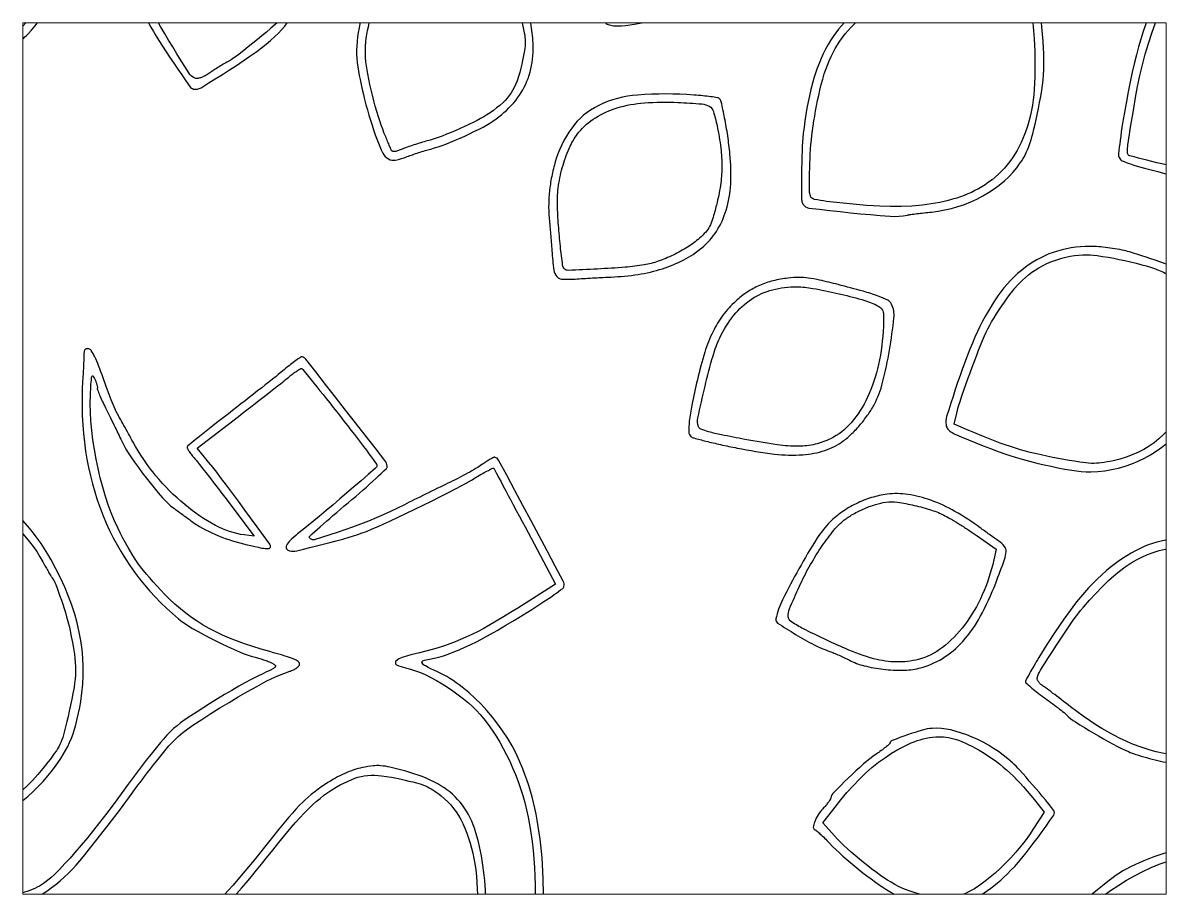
# Paper-space layout 'ceco.net' of a CAD drawing. Header units: millimetres. Extents: x 27 to 240, y 20 to 183.
# The model-space entities are those that its viewports show. They can reach past a viewport. Long polylines and large blocks are cut down to what shows.
import ezdxf

# ---------------------------------------------------------------- set-up
doc = ezdxf.new("R2010")
doc.units = ezdxf.units.MM
doc.layers.add('ceco.net 551 - Om symbols', color=7, linetype='Continuous')

msp = doc.modelspace()

# ---------------------------------------------------------------- linework, layer by layer
at = {"layer": 'ceco.net 551 - Om symbols'}
for points in [[(209.6, 326.31, 0.006447), (213.22, 310.8, 0.285496), (215.51, 308.58, 0.091717), (221.4, 308.38, 0.009792), (234.96, 310.7, 0.013058), (248.94, 313.76, 0.028362)], [(230.13, 312.94, -0.009146), (221.17, 311.51, -0.147569), (218.18, 311.97, -0.198327)], [(-4.12, 300.25, -0.001234), (-1.52, 302.96, -0.001817), (0.78, 305.33, 0.036476), (5.69, 311.15, 0.025338), (10.39, 318.37, 0.025651)], [(42.19, 316.34, 0.038196), (45.26, 309.4, 0.018159), (49.06, 302.9, 0.007683), (54.6, 294.46, 0.002424), (60.51, 285.85, 0.18946), (61.86, 284.94, 0.19342), (64.71, 285.42, 0.005773), (75.16, 291.98, 0.012174), (85.25, 298.81, 0.032766), (91.95, 304.29, 0.043137), (96.73, 309.59, 0.038115), (100.75, 315.85, 0.039667)], [(95.19, 311.93, -0.040418), (92.08, 308.77, -0.006525), (85.49, 303.22, -0.006907), (78.74, 297.83, -0.034131), (74.7, 295.12, 0.005175), (72.91, 294.06, 0.003579), (70.89, 292.82, 0.003609), (68.98, 291.6, 0.007389), (67.5, 290.62, -0.030178), (66.19, 289.83, -0.03192), (64.81, 289.22, -0.033709), (63.57, 288.85, -0.109191), (62.72, 288.85, -0.198659), (60.59, 290.33, -0.004979), (54.21, 300.5, -0.011121), (48.32, 310.58, -0.035443), (45.04, 317.65, -0.037212)], [(416.58, 316.19, 0.026202), (412.64, 306.13, 0.023074), (409.42, 294.71, 0.012229), (406.43, 280.31, 0.00434), (405.05, 272.29, 0.008863), (404.13, 265.97, 0.006208), (403.56, 261.05, 0.130124), (403.79, 259.6, 0.182425), (404.91, 258.46, 0.027572), (407.92, 257.27, 0.016347), (413.09, 255.72, 0.0028), (423, 253.17, 0.014894), (441.65, 249.05, 0.031281)], [(429.84, 254.95, -0.003005), (421.31, 256.87, -0.004774), (414.03, 258.63, -0.001286), (407.73, 260.24, -0.189607), (407.13, 260.67, -0.155182), (406.82, 261.83, -0.020034), (407.04, 264.43, -0.008909), (407.73, 269.19, -0.000701), (409.82, 281.82, -0.027803), (413.41, 297.84, -0.028349), (418.74, 313.25, -0.030196)], [(124.62, 313.51, 0.033912), (123.03, 307.52, 0.033375), (122.2, 300.84, 0.044058), (122.38, 294.71, 0.0207), (123.39, 288.42, 0.012513), (125.09, 281.07, 0.012116), (127.25, 273.43, 0.01381), (129.69, 266.23, 0.0283), (131.86, 261.25, 0.148379), (133.9, 259.12, 0.179673), (136.56, 258.7, 0.045706), (140.8, 259.96, -0.010576), (142.72, 260.68, -0.005992), (145.07, 261.47, -0.00598), (147.46, 262.22, -0.009792), (149.5, 262.78, 0.030794), (155.06, 264.58, 0.014183), (162.06, 267.56, 0.014133), (168.84, 270.91, 0.033215), (173.63, 273.88, 0.068251), (180.9, 280.73, 0.083031), (185.48, 288.88, 0.079035), (187.3, 298.4, 0.055316), (186.44, 309.31, 0.013896), (185.61, 313.05, 0.012139)], [(181.91, 314.25, -0.015905), (182.96, 310.59, -0.012719), (184.08, 305.65, -0.046009), (184.42, 302.44, -0.045593), (184.17, 299.21, -0.012332), (183.18, 294.17, -0.029002), (181.43, 288, -0.061176), (179.24, 283.55, -0.063898), (176.1, 279.88, -0.034325), (171.42, 276.18, -0.030175), (166.7, 273.35, -0.014876), (160.39, 270.32, -0.014788), (153.71, 267.57, -0.02266), (147.76, 265.64, 0.007015), (145.24, 264.9, 0.006025), (142.6, 264.06, 0.006076), (140.22, 263.23, 0.017318), (138.59, 262.58, -0.026429), (137.22, 262.06, -0.060323), (136.13, 261.85, -0.095922), (135.37, 261.95, -0.222043), (134.96, 262.33, 0.002439), (134.67, 263.04, 0.000279), (134, 264.64, 0.000337), (133.21, 266.53, 0.000274), (132.37, 268.57, -0.025724), (130.17, 274.68, -0.012754), (127.99, 282.63, -0.01267), (126.24, 290.56, -0.030382), (125.46, 296.52, -0.079398), (126.47, 307.9, -0.097248), (131.02, 317.55, -0.091349)], [(304.82, 311.98, 0.078828), (296.31, 301.38, 0.066385), (290.49, 287.07, 0.036882), (287.11, 268.5, 0.018016), (286.66, 262.04, 0.007323), (286.48, 253.21, 0.002912), (286.49, 244.2, 0.131989), (286.98, 242.43, 0.234215), (289.19, 240.98, 0.003671), (304.59, 239.26, 0.007752), (319.2, 237.96, 0.070756), (325.56, 238.39, -0.017737), (326.79, 238.61, -0.003299), (329.07, 238.91, -0.003532), (331.74, 239.23, -0.003218), (334.5, 239.52, 0.051747), (344.23, 241.51, 0.049997), (353.45, 245.46, 0.05185), (361.39, 250.99, 0.066829), (367.27, 257.63, 0.027947), (369.21, 260.9, 0.035941), (370.6, 264.11, 0.024201), (371.86, 268.35, 0.005897), (373.5, 275.46, 0.015916), (375.18, 284.45, 0.027553), (375.92, 292.02, 0.025503), (375.84, 300.02, 0.011552), (374.98, 310.45), (374.36, 316.22)], [(371.65, 313), (372.34, 303.5, -0.03487), (372.38, 284.71, -0.064078), (369.41, 269.73, -0.078845), (363.38, 258.16, -0.089374), (354.27, 249.6, -0.068864), (343.8, 244.68, -0.049147), (331.09, 242.07, -0.039007), (315.4, 241.65, -0.019789), (295.71, 243.45, -0.014074), (291.21, 244.17, -0.215268), (289.95, 245.05, -0.132304), (289.47, 246.76, -0.004262), (289.47, 253.96, -0.013459), (289.7, 260.94, -0.013814), (290.32, 267.83, -0.013239), (291.34, 274.93, -0.010439), (292.81, 282.57, -0.022281), (294.88, 290.49, -0.035981), (297.41, 296.98, -0.039578), (300.64, 302.57, -0.035942), (304.81, 307.79, -0.046427), (308.22, 310.85, -0.021623), (313.14, 314.19, -0.020522)], [(426.57, 218.06, 0.006103), (420.47, 220.46, 0.008851), (413.74, 222.87, 0.011865), (407.55, 224.81, 0.021122), (404.83, 225.47, 0.010917), (401.37, 226.08, 0.010834), (397.79, 226.55, 0.016138), (394.64, 226.79, 0.082903), (381.02, 225.12, 0.090591), (369.13, 219.11, 0.079437), (359, 208.53, 0.048167), (350.53, 193.36, 0.014037), (346.89, 184.35, 0.009542), (343.23, 173.92, 0.005318), (340.07, 164, 0.110814), (339.83, 160.9, 0.138776), (340.54, 159.33, 0.096663), (342.06, 158.09, 0.025872), (345.39, 156.53, 0.001369), (356.29, 152.14, 0.023462), (365.35, 149, 0.015172), (376.08, 146.19, 0.01482), (386.31, 144.15, 0.045767), (393.33, 143.62, 0.058171), (403.49, 144.98, 0.056799), (413.16, 148.64, 0.058669), (421.47, 154.24, 0.07163), (427.63, 161.29, 0.032346)], [(424.71, 162.8, -0.064842), (418.42, 155.72, -0.070176), (410.9, 150.85, -0.05311), (401.58, 147.68, -0.021506), (397.12, 146.88, -0.044198), (393.58, 146.71, -0.02986), (389.28, 147.15, -0.005422), (381.38, 148.51, -0.011629), (372.78, 150.3, -0.018489), (365.52, 152.27, -0.016798), (357.96, 154.92, -0.00772), (348.29, 158.84), (342.9, 161.12), (343.8, 165.22, -0.027741), (345.02, 169.6, -0.00457), (347.92, 177.89, -0.005409), (351.18, 186.66, -0.009504), (354.09, 193.83, -0.03079), (356.67, 198.96, -0.017263), (360.4, 204.87, -0.017258), (364.45, 210.41, -0.036265), (368.04, 214.36, -0.046421), (372.79, 218.1, -0.044596), (378.21, 220.96, -0.043852), (384.14, 222.85, -0.041803), (390.41, 223.71, -0.050419), (395.6, 223.47, -0.013253), (403.81, 222.02, -0.014022), (412.18, 220.07, -0.031826), (418.35, 218.02, -0.014364), (420.72, 216.98, -0.004738), (424.15, 215.32, -0.004714)], [(424.24, 118.76, 0.094103), (411.48, 115.29, 0.066187), (399.04, 107.04, 0.051964), (386.66, 93.74, 0.027284), (374.06, 74.96, 0.002852), (372.25, 71.87, 0.004159), (370.69, 69.13, 0.002098), (369.4, 66.78, 0.071126), (369.18, 66.19, 0.265568), (369.34, 65.67, 0.008317), (371.05, 64.13, 0.014185), (373.23, 62.35, 0.009108), (375.84, 60.4, -0.004217), (378.6, 58.39, -0.004746), (381.21, 56.41, -0.004361), (383.41, 54.68, -0.025529), (384.5, 53.71, 0.052763), (387.6, 51.25, 0.007868), (394.39, 47.08, 0.009506), (401.58, 42.99, 0.021713), (407.19, 40.26, 0.024851), (409.99, 39.2, 0.010224), (413.88, 38.04, 0.010086), (418.12, 36.96, 0.012758), (422.07, 36.14, 0.010561), (427.3, 35.31, 0.033682)], [(427.8, 38.29, -0.008283), (422.09, 39.22, -0.035111), (413, 41.53, -0.033188), (404.15, 45.13, -0.03051), (395.2, 50.17, -0.0217), (385.8, 56.84, 0.001678), (382.4, 59.47, 0.002062), (379.2, 61.9, 0.001708), (376.5, 63.92, 0.014941), (375.28, 64.78, -0.048777), (374.52, 65.38, -0.054292), (373.93, 66.1, -0.061638), (373.58, 66.82, -0.138201), (373.54, 67.43, -0.086484), (374.74, 70.35, -0.003861), (380.63, 79.56, -0.006748), (386.57, 88.44, -0.02711), (390.57, 93.61, -0.023886), (399.88, 103.42, -0.049476), (408.19, 109.93, -0.060939), (416.36, 113.82, -0.062057), (425.18, 115.59, -0.072124)], [(347.87, -15.26, 0.03294), (352.62, -12.73, 0.029733), (357.53, -9.27, 0.023498), (362.4, -4.98, 0.028658), (367.83, 0.91, 0.015013), (373.93, 8.79, 0.006479), (379.6, 16.82, 0.320146), (379.56, 18.66, 0.015289), (376.59, 22.43, 0.004484), (371.8, 28.03, 0.00394), (366.97, 33.49, 0.024419), (364.34, 36.14, 0.043409), (357.39, 41.47, 0.04074), (349.49, 45.65, 0.043063), (341.59, 48.25, 0.074145), (334.7, 48.84, 0.054667), (331.19, 48.22, 0.013736), (325.64, 46.45, 0.006908), (320, 44.38, 0.247683), (319.11, 43.37, -0.161424), (318.88, 43, -0.005604), (317.55, 41.92, -0.009946), (315.92, 40.67, -0.00673), (314.01, 39.3, 0.027895), (309.41, 35.72, 0.012371), (303.75, 30.52, 0.007116), (298.38, 25.19, 0.139873), (297.29, 23.17, -0.08699), (297.02, 22.53, -0.016745), (296.32, 21.5, -0.017369), (295.4, 20.34, -0.015245), (294.36, 19.19, 0.051137), (292.63, 16.96, 0.048914), (291.36, 14.39, 0.059579), (290.82, 12.25, 0.387982), (291.41, 11.41, -0.12752), (291.87, 11.18, -0.005157), (293.28, 9.91, -0.008747), (294.93, 8.34, -0.006056), (296.73, 6.52, 0.018574), (301.72, 1.71, 0.013492), (307.61, -3.26, 0.013522), (313.73, -7.9, 0.019133), (319.44, -11.66, 0.017825), (322.81, -13.54, 0.032926), (325.68, -14.77, 0.031957)], [(427.31, 4.63, 0.020006), (420.25, 2.67, 0.019743), (412.87, -0.04, 0.025809), (406.38, -3.11, 0.040128), (401.55, -6.23, 0.00885), (393.83, -12.37, 0.009518), (385.51, -19.51, 0.01183)], [(391.75, -17.94, -0.035471), (403.64, -9, -0.039414), (415.55, -2.57, -0.046893), (427.67, 1.47, -0.021959)]]:
    msp.add_lwpolyline(points, format="xyb", dxfattribs=at)
for points in [[(-9.77, 372.11, -0.024527), (-3.93, 367.52, -0.019776), (1.88, 362.05, -0.020209), (6.84, 356.55, -0.047306), (9.97, 351.99, -0.114118), (13.35, 340.15, -0.103306), (11.39, 327.57, -0.076733), (3.67, 313.88, -0.035482), (-10.11, 298.72), (-14.43, 294.59), (-21.93, 301.27, -0.008481), (-29.99, 308.68, -0.025162), (-35.16, 314.12, -0.033689), (-38.86, 319.08, -0.02963), (-42.05, 324.7, -0.083247), (-45.34, 335.73, -0.10917), (-44.36, 346.16, -0.088831), (-38.73, 356.76, -0.039913), (-28.01, 368.39, -0.013207), (-21.45, 374.13, -0.123532), (-18.1, 375.74, -0.174038), (-14.9, 375.27, -0.032509)], [(246.72, 282.71, 0.037711), (225.92, 282.72, 0.095341), (211.38, 278.77, 0.123289), (201.59, 270.51, 0.088707), (195.37, 257.57, 0.021137), (194.05, 251.89, 0.024229), (193.28, 246.36, 0.025012), (193.07, 240.96, 0.025882), (193.4, 235.62, -0.006552), (193.55, 234.13, -0.001298), (193.78, 231.47, -0.001374), (194.03, 228.37, -0.001277), (194.26, 225.19, 0.012795), (194.96, 218.07, 0.16315), (196.1, 215.68, 0.198949), (198.36, 214.71, 0.020515), (204.28, 214.86, -0.001527), (207.53, 215.07, -0.001336), (210.94, 215.27, -0.001343), (214.01, 215.43, -0.004013), (216.11, 215.52, 0.030314), (226.09, 216.47, 0.038738), (235.08, 218.59, 0.042193), (242.95, 221.87, 0.051597), (249.61, 226.25, 0.080525), (255.03, 232.37, 0.068099), (258.62, 240.24, 0.059207), (260.3, 249.8, 0.039475), (260.04, 260.93, 0.01155), (259.2, 267.65, 0.011752), (258.05, 274.28, 0.006365), (256.81, 280.15, 0.16849), (255.98, 281.5, 0.134321), (255.42, 281.74, 0.004439), (252.97, 282.09, 0.008173), (250.05, 282.42, 0.005566)], [(255.28, 271.31, -0.020581), (256.63, 263.15, -0.032653), (257.03, 256.08, -0.034522), (256.51, 249.31, -0.026944), (255.04, 242.08, -0.008661), (253.59, 236.88, -0.046302), (252.5, 234.16, -0.065825), (251.1, 232.13, -0.028683), (248.76, 229.83, -0.038784), (244.37, 226.55, -0.028835), (239.07, 223.61, -0.028998), (233.52, 221.32, -0.041399), (228.36, 220, -0.021882), (221.35, 219.13, -0.007478), (211.12, 218.46, -0.002253), (200.34, 217.97, -0.205465), (198.89, 218.52, -0.170755), (198.24, 219.84, -0.003847), (197.4, 226.92, -0.009101), (196.7, 234.61, -0.009784), (196.3, 242.15, -0.045398), (196.7, 249.25, -0.035187), (198.38, 256.82, -0.036074), (201, 263.78, -0.063192), (204.25, 268.99, -0.082859), (210.35, 274.35, -0.065881), (218.35, 277.95, -0.054243), (228.45, 279.83, -0.031115), (240.84, 279.99, -0.007012), (249.63, 279.43, -0.116503), (252.4, 278.55, -0.184979), (253.93, 276.6, -0.023375)], [(281.55, 215.11, 0.033267), (275.94, 214.1, 0.041628), (270.94, 212.39, 0.042731), (266.4, 209.91, 0.038327), (262.17, 206.63, 0.04831), (257.45, 201.44, 0.046819), (253.77, 195.39, 0.038345), (250.74, 187.74, 0.018576), (248, 177.57, 0.006027), (245.97, 168.24, 0.022098), (245.02, 162.27, 0.030951), (244.82, 158.34, 0.217904), (245.61, 156.65, 0.110406), (246.69, 156.08, 0.004094), (251.18, 154.91, 0.00726), (256.55, 153.65, 0.00502), (262.66, 152.36, 0.019578), (276.5, 150.16, 0.046383), (286.92, 149.88, 0.062478), (295.1, 151.47, 0.080229), (301.9, 154.98, 0.034767), (305.07, 157.67, 0.023596), (308.29, 161.15, 0.023491), (311.19, 164.93, 0.032766), (313.39, 168.59, 0.05687), (316.42, 176.56, 0.019952), (318.96, 188.56, 0.015711), (320.6, 200.43, 0.141821), (319.7, 205.53, 0.163638), (318.29, 206.95, 0.028907), (314.81, 208.45, 0.019506), (309.22, 210.24, 0.004863), (299.96, 212.72, 0.006113), (293.12, 214.39, 0.024428), (288.88, 215.15, 0.035238), (285.41, 215.36, 0.025487)], [(314.17, 205.14, -0.061411), (315.72, 204.14, -0.142707), (316.48, 203.01, -0.077501), (316.76, 201.2, -0.009932), (316.68, 197.26, -0.042363), (314.91, 183.2, -0.057453), (310.83, 171.09, -0.066741), (304.79, 161.72, -0.102165), (297.2, 155.81, -0.056316), (291.46, 153.75, -0.056122), (285.41, 153.02, -0.037895), (277.54, 153.55, -0.010989), (265.55, 155.55, -0.003121), (256.86, 157.25, -0.016505), (252.14, 158.37, -0.025069), (249.32, 159.29, -0.21735), (248.41, 160.21, -0.140901), (248.18, 163.55, -0.005987), (250.82, 175.18, -0.010472), (253.78, 186.46, -0.04263), (256.29, 193.09, -0.056619), (261.51, 201.4, -0.078392), (267.99, 207.33, -0.081834), (275.76, 210.81, -0.068186), (284.75, 211.91, -0.041194), (290.7, 211.33, -0.011707), (299.81, 209.46, -0.011535), (308.78, 207.17, -0.044408)], [(318.06, 135.31, 0.043391), (312.33, 134.07, 0.038361), (306.66, 131.82, 0.038603), (301.43, 128.75, 0.045537), (297.04, 125.06, 0.054346), (292.13, 118.9, 0.013283), (285.48, 107.74, 0.012921), (279.44, 96.29, 0.06074), (276.98, 89.28, 0.31219), (277.62, 87.73, 0.008288), (284.25, 83.57, 0.01703), (291.19, 79.69, 0.0357), (296.87, 77.26, -0.014171), (298.42, 76.67, -0.006915), (300.38, 75.84, -0.006853), (302.38, 74.92, -0.009853), (304.13, 74.04, 0.060022), (309.57, 71.97, 0.031987), (316.67, 70.67, 0.031942), (323.91, 70.29, 0.056975), (329.83, 71.04, 0.078797), (338.51, 74.67, 0.071013), (346, 80.92, 0.059122), (352.49, 90.1, 0.03327), (358.2, 102.51, 0.003964), (361.43, 111.2, 0.069524), (362.06, 114.14, 0.19377), (361.45, 116.03, 0.066997), (359.3, 118, -0.002343), (357.77, 119.08, -0.001295), (355.91, 120.4, -0.001291), (354.03, 121.76, -0.002079), (352.44, 122.92, 0.030025), (343.14, 128.97, 0.042718), (334.2, 133.08, 0.048896), (325.78, 135.21, 0.069296)], [(339.44, 127.37, -0.014872), (341.81, 126.06, -0.006029), (344.97, 124.13, -0.005959), (348.31, 121.98, -0.007541), (351.35, 119.91), (358.35, 114.98), (357.49, 111.07, -0.050107), (353.23, 98.14, -0.057722), (346.64, 86.96, -0.064494), (338.48, 78.67, -0.103416), (329.62, 74.3, -0.068654), (321.59, 73.36, -0.059787), (313.21, 74.56, -0.039556), (302.66, 78.28, -0.011701), (287.18, 85.61, -0.028392), (282.75, 88.16, -0.227936), (281.56, 90.12, -0.124899), (282, 92.93, -0.006594), (285.68, 101.3, -0.020522), (289.32, 108.48, -0.019455), (293.6, 115.47, -0.02028), (297.94, 121.45, -0.049652), (301.72, 125.35, -0.045825), (304.98, 127.64, -0.026326), (309.27, 129.81, -0.026325), (313.77, 131.51, -0.045795), (317.66, 132.37, -0.066773), (321.9, 132.34, -0.021387), (328.12, 131.19, -0.021975), (334.49, 129.43, -0.04063)], [(353.33, 40.05, -0.029237), (358.46, 36.58, -0.025648), (363.4, 32.4, -0.022597), (368.43, 27.22, -0.014187), (373.85, 20.76), (376.1, 17.92), (372.17, 11.87, -0.033446), (365.6, 3.1, -0.035134), (358.02, -4.56, -0.03798), (350.31, -10.35, -0.078349), (343.42, -13.36, -0.079155), (338.85, -13.81, -0.035284), (332.84, -13.02, -0.034096), (326.53, -11.28, -0.041787), (320.95, -8.78, -0.02859), (315.63, -5.43, -0.0147), (309.36, -0.68, -0.014684), (303.3, 4.5, -0.025622), (298.64, 9.18), (294.38, 13.92), (298.86, 19.81, -0.033585), (307.87, 30.14, -0.044468), (317.43, 38.15, -0.050669), (326.99, 43.48, -0.081687), (336.02, 45.72, -0.054212), (339.78, 45.61, -0.045135), (343.67, 44.72, -0.03643), (348.05, 42.92, -0.01813)]]:
    msp.add_lwpolyline(points, format="xyb", close=True, dxfattribs=at)
at = {"layer": 'ceco.net 551 - Om symbols', "color": 5}
for points in [[(-7.71, 17.69, 0.044078), (0.68, 23.74, 0.041305), (8.08, 31.29, 0.025681), (12.89, 37.74, 0.043312), (16.15, 43.64, 0.041352), (18.43, 50.21, 0.021157), (20.25, 58.75, 0.047374), (21.18, 71.55, 0.045966), (19.7, 84.43, 0.043064), (15.76, 97.55, 0.032911), (9.31, 111.11, 0.059763), (-1.81, 126.39, 0.068853), (-15.77, 137.8, 0.06624)], [(74.15, -16.24, 0.011765), (81.38, -8.13, 0.00903), (88.9, 1.06, -0.007235), (97.99, 12.24, -0.023417), (104.46, 19.27, -0.033862), (110.09, 24.13, -0.037929), (116.11, 27.98, -0.035546), (121.49, 30.4, -0.064831), (126.17, 31.45, -0.056484), (131.39, 31.34, -0.021179), (138.61, 30.06, -0.008421), (144.28, 28.7, -0.035246), (147.6, 27.59, -0.046555), (150.27, 26.18, -0.022942), (153.38, 23.93, -0.117921), (161.35, 13.77, -0.069745), (165.8, -1.07, -0.056187), (166.54, -19.82, -0.03492)], [(190.82, -23.39, 0.028493), (190.8, -1.34, 0.034829), (188.41, 17.22, 0.043396), (183.54, 33.9, 0.046669), (177.96, 45.06, 0.041784), (170.22, 55.44, 0.043106), (161.18, 64.04, 0.060688), (151.71, 69.87, -0.009391), (147.52, 71.9, -0.142989), (146.36, 72.99, -0.470908), (146.65, 73.81, -0.043938), (149.02, 74.43, 0.045828), (155.96, 76.27, 0.024939), (164.08, 79.72, 0.018894), (174.05, 85.02, 0.008241), (186.88, 92.77, 0.005999), (191.33, 95.64, 0.009096), (195.13, 98.25, 0.004462), (198.27, 100.53, 0.181191), (198.72, 101.23, 0.177874), (198.46, 103.18, 0.000559), (186.56, 125.51, 0.000478), (174.56, 147.93, 0.219035), (173.26, 148.92, 0.168268), (172.74, 148.86, 0.013333), (171.5, 148.22, 0.016914), (170.03, 147.34, 0.012122), (168.44, 146.26, -0.021963), (166.34, 144.9, -0.007093), (163.12, 143.06, -0.007057), (159.47, 141.11, -0.007863), (155.89, 139.34, 0.001981), (152.07, 137.5, 0.001271), (147.64, 135.33, 0.001277), (143.31, 133.19, 0.002394), (139.83, 131.43, -0.019381), (129.35, 126.58, -0.015546), (117.74, 122.16, -0.007147), (106.77, 118.55, -0.338399), (104.7, 119.3, -0.365736), (104.76, 119.73, -0.001369), (108.73, 123.32, -0.00582), (113.38, 127.4, -0.003517), (118.98, 132.14, 0.0056), (124.58, 136.92, 0.008828), (129.28, 141.16, 0.003577), (133.16, 144.85, 0.24321), (133.44, 145.69, 0.128157), (132.56, 147.76, 0.000597), (118.05, 166.38, 0.000431), (103.34, 185.2, 0.189625), (101.98, 186, 0.188971), (101.45, 185.89, 0.007071), (99.73, 184.7, 0.011925), (97.73, 183.2, 0.008011), (95.5, 181.39, -0.006234), (92.38, 178.84, -0.001459), (87.08, 174.64, -0.001503), (80.96, 169.84, -0.001476), (74.77, 165.05, 0.002647), (68.98, 160.54, 0.004215), (64.07, 156.62, 0.001048), (59.84, 153.16, 0.180285), (59.55, 152.66, 0.178427), (59.64, 152.19, 0.013466), (60.34, 151.07, 0.017249), (61.29, 149.75, 0.012219), (62.44, 148.34, -0.010164), (64.16, 146.25, -0.001707), (67.35, 142.17, -0.001868), (71.07, 137.35, -0.001657), (74.9, 132.3), (84.34, 119.79), (80.63, 120.28, -0.091843), (70.04, 123.73, -0.049376), (58.65, 131.47, -0.045999), (48, 142.16, -0.047377), (39.6, 154.51, 0.00056), (37.9, 157.61, 0.000566), (36.19, 160.7, 0.000551), (34.69, 163.39, 0.002305), (33.78, 165, -0.029724), (32.92, 166.74, -0.005289), (31.54, 170.11, -0.005702), (30.01, 174.1, -0.005114), (28.51, 178.28, 0.009428), (26.84, 182.79, 0.022088), (25.39, 186.07, 0.024351), (24.12, 188.33, 0.201043), (23.18, 189, 0.077772), (22.37, 189.05, 0.187153), (21.84, 188.78, 0.143417), (21.53, 188.16, 0.040305), (21.44, 187.08, -0.008711), (21.4, 185.75, -0.001501), (21.29, 183.23, -0.001633), (21.13, 180.28, -0.001459), (20.95, 177.21, 0.051647), (22.04, 151.26, 0.059685), (28.49, 127.39, 0.062056), (40.11, 106.49, 0.063776), (56.41, 89.3, 0.042588), (61.55, 85.78, 0.011989), (70.13, 81.2, 0.011854), (78.89, 77.05, 0.045115), (84.61, 75.1, -0.012153), (86.4, 74.62, -0.010433), (88.25, 74.03, -0.010558), (89.91, 73.42, -0.029482), (91.03, 72.9, -0.06512), (92.1, 72.14, -0.405267), (92.13, 71.54, -0.09718), (91.21, 70.83, -0.004664), (87.72, 69.12, 0.01779), (78.67, 64.39, 0.010327), (68.13, 58.1, 0.009352), (58.47, 51.82, 0.043296), (53.31, 47.62, 0.025893), (50.76, 44.88, 0.005883), (46.73, 39.97, 0.006075), (42.22, 34.18, 0.005872), (37.79, 28.23, -0.007794), (27.18, 14.05, -0.014703), (18.12, 3.01, -0.017242), (10.56, -5.07, -0.062888), (5.03, -9.36, -0.089167), (-2.44, -12.13, -0.086872), (-10.48, -12.17, -0.065566)], [(169.78, -15.77, 0.023076), (169.59, -9.19, 0.014989), (168.8, -1.62, 0.046625), (165.66, 11.95, 0.092357), (160.33, 21.6, 0.097785), (152.12, 28.33, 0.057159), (140.26, 33.04, 0.007691), (134.46, 34.5, 0.037533), (131.12, 35.04, 0.050151), (128.2, 34.99, 0.021013), (124.31, 34.36, 0.03063), (121.1, 33.5, 0.024129), (117.76, 32.19, 0.022253), (114.28, 30.44, 0.017634), (110.68, 28.26, 0.023832), (105.39, 24.42, 0.033082), (101.07, 20.46, 0.019023), (95.86, 14.57, 0.003076), (86.22, 2.67, -0.007733), (78.27, -6.96, -0.012048), (71.1, -14.98, -0.012907)], [(-6.12, 125.99, -0.025017), (1.33, 117.72, -0.047985), (6.28, 110.3, 0.003952), (7.3, 108.43, 0.004499), (8.3, 106.66, 0.004092), (9.18, 105.17, 0.02506), (9.68, 104.43, -0.070325), (11, 102.02, -0.008235), (13.08, 96.24, -0.010733), (15.04, 90.04, -0.019686), (16.33, 84.9, -0.014442), (17.88, 76.27, -0.03992), (18.31, 70.13, -0.039549), (17.76, 63.96, -0.013961), (16.02, 55.24, -0.005463), (14.14, 47.42, -0.037343), (12.89, 43.65, -0.050864), (11.24, 40.61, -0.015069), (8.11, 36.31, -0.033888), (0.33, 27.56, -0.053051), (-7.56, 21.31, -0.043506)], [(-1.07, -14.95, 0.110041), (9.38, -10.08, 0.059193), (21.28, 1.53, 0.012034), (39.26, 24.94, -0.004614), (43.8, 31.03, -0.005048), (48.31, 36.85, -0.004737), (52.27, 41.75, -0.025005), (54.59, 44.3, -0.050169), (61.65, 50.03, -0.01074), (75.03, 58.42, -0.010914), (88.79, 66.24, -0.04716), (97.44, 69.91, 0.035047), (98.84, 70.46, 0.046981), (100.02, 71.16, 0.055456), (100.83, 71.91, 0.173492), (101.09, 72.59, 0.257445), (100.61, 73.51, 0.049369), (98.89, 74.44, 0.026345), (95.78, 75.54, 0.005094), (90.04, 77.18, -0.02249), (77.75, 81.15, -0.035728), (67.71, 85.74, -0.039161), (59.1, 91.36, -0.03578), (51.2, 98.41, -0.014081), (45.6, 104.51, -0.024535), (41.37, 109.9, -0.02506), (37.74, 115.61, -0.015473), (34.03, 122.64, -0.038873), (29.37, 134.43, -0.027363), (25.92, 148.29, -0.027367), (24, 162.43, -0.038947), (23.97, 175.11, -0.003331), (24.23, 178.24, -0.105985), (24.46, 178.97, -0.570963), (24.78, 178.97, -0.025895), (25.46, 177.75, -0.021116), (25.87, 176.8, -0.022741), (26.19, 175.85, -0.023025), (26.38, 175.01, -0.092287), (26.38, 174.48, 0.137319), (26.44, 173.83, 0.007561), (27.2, 171.92, 0.011253), (28.19, 169.66, 0.007957), (29.41, 167.16, -0.002082), (30.84, 164.31, -0.001307), (32.49, 160.96, -0.001311), (34.09, 157.66, -0.002398), (35.38, 154.96, 0.040516), (38.73, 149.14, 0.014252), (44.42, 141.35, 0.013429), (50.42, 134.02, 0.057043), (54.58, 130.19, -0.000075), (56.02, 129.14, -0.000039), (57.8, 127.84, -0.000039), (59.63, 126.51, -0.000061), (61.2, 125.36, 0.030874), (65.19, 122.81, 0.023872), (69.82, 120.52, 0.022626), (74.93, 118.56, 0.020589), (80.35, 117, 0.003228), (85.87, 115.7, 0.026223), (88.42, 115.25, 0.069133), (89.78, 115.27, 0.309295), (90.33, 115.79, 0.214716), (90.11, 116.81, 0.000481), (80.62, 129.8, 0.003393), (71.9, 141.54, 0.011486), (65.98, 149.04), (63.26, 152.33), (78.51, 164.07, 0.000822), (84.63, 168.8, 0.000975), (90.39, 173.28, 0.000846), (95.23, 177.08, 0.006254), (97.52, 178.92, -0.012754), (99, 180.09, -0.019465), (100.35, 181.01, -0.014653), (101.48, 181.68, -0.260553), (101.89, 181.68, -0.094143), (102.31, 181.32, -0.000352), (106.33, 176.34, -0.001823), (110.87, 170.67, -0.001143), (116.14, 164.01, -0.002623), (121.35, 157.31, -0.004206), (125.73, 151.53, -0.000963), (129.49, 146.44, -0.201665), (129.63, 145.86, -0.176156), (129.09, 144.88, -0.000576), (118.46, 135.71, -0.0036), (108.35, 127.14, -0.007565), (100.35, 120.66, 0.023712), (97.56, 118.25, 0.092468), (96.24, 116.41, 0.248734), (96.29, 115.16, 0.208184), (97.38, 114.37, 0.112719), (100.01, 114.4, 0.004093), (109.81, 116.81, 0.008112), (119.38, 119.41, 0.024518), (125.76, 121.6, 0.014647), (134.37, 125.34, 0.004877), (146.75, 131.29, 0.004724), (158.89, 137.42, 0.017627), (166.35, 141.61, -0.007569), (168.74, 143.02, -0.012642), (170.79, 144.12, -0.006274), (172.51, 144.96, -0.397618), (172.8, 144.86, -0.001998), (173.02, 144.45, -0.000004), (176.31, 138.3, -0.00003), (180.01, 131.37, -0.000019), (184.35, 123.24), (195.62, 102.13), (181.65, 93.27, -0.010676), (170.97, 86.81, -0.023834), (162.53, 82.47, -0.027623), (154.54, 79.35, -0.020393), (145.4, 76.76, 0.013154), (138.99, 75.05, 0.134343), (136.67, 73.61, 0.506266), (136.92, 72.33, 0.057311), (140.22, 71.19, -0.05886), (147.46, 68.68, -0.03153), (155.71, 64.02, -0.031368), (163.44, 58.27, -0.051249), (169.09, 52.39, -0.064885), (179.77, 34.33, -0.057794), (185.98, 13.41, -0.046602), (188.04, -12.22, -0.023084), (186.11, -44.83, -0.020991)]]:
    msp.add_lwpolyline(points, format="xyb", dxfattribs=at)

psp = doc.layouts.new('ceco.net')

# ---------------------------------------------------------------- viewports
at = {"layer": '0'}
psp.add_viewport(center=(133.35, 101.6), size=(213.36, 162.56), view_center_point=(210, 148.5), view_height=321.722, dxfattribs=at)

doc.saveas('drawing.dxf')
